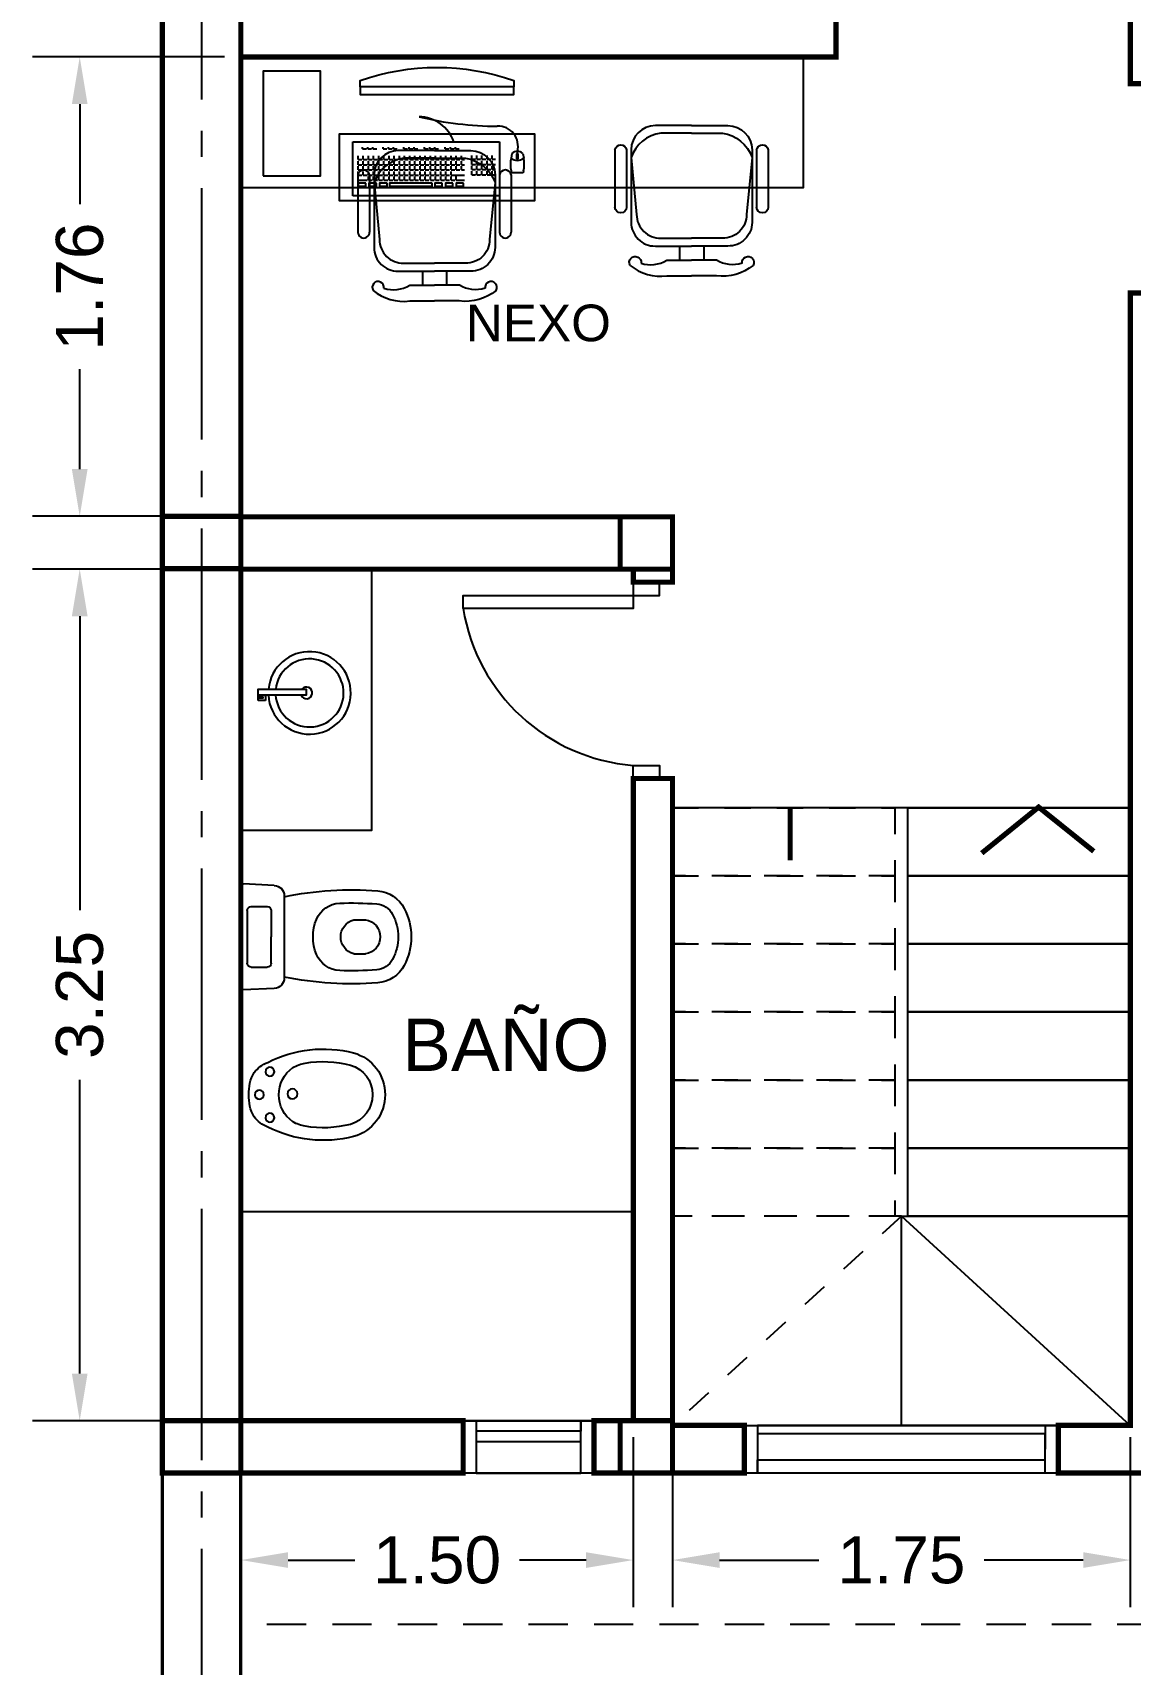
# Model space of a CAD drawing. Header units: millimetres. Extents: x -13913 to 5993, y 1496 to 3225.
# Drawn here: x 3006.75 to 3010.95, y 1663.08 to 1669.31 of the extents above; entities that cross this region are included whole.
import ezdxf

# ---------------------------------------------------------------- set-up
doc = ezdxf.new("R2010")
doc.units = ezdxf.units.MM
doc.header["$PDMODE"] = 35
for name, pattern in [('ACAD_ISO04W100', [30, 24, -3, 0, -3]), ('CONTINUA', [200, 100, 100]), ('DASHED', [0.75, 0.5, -0.25])]:
    doc.linetypes.add(name, pattern=pattern)
doc.layers.get('Defpoints').update_dxf_attribs({"color": 230})
for name, color, linetype in [('EJES', 8, 'Continuous'), ('P1-CARPINTERIAS', 7, 'Continuous'), ('P1-COTAS', 7, 'Continuous'), ('P1-MUEBLES', 7, 'Continuous'), ('P1-MUROS', 7, 'Continuous'), ('P1-PROYECCION', 7, 'Continuous'), ('P1-SANITARIOS', 7, 'Continuous'), ('P1-TEXTOS', 7, 'Continuous')]:
    doc.layers.add(name, color=color, linetype=linetype)
doc.styles.add('Arial02.5', font='arial.ttf', dxfattribs={"width": 0.8, "height": 0.025})
doc.styles.get("Standard").update_dxf_attribs({"font": 'arial.ttf'})
doc.dimstyles.get("Standard").update_dxf_attribs({"dimtxt": 0.18, "dimasz": 0.18, "dimexe": 0.18, "dimexo": 0.0625, "dimgap": 0.09, "dimtad": 0, "dimtih": 1, "dimtoh": 1, "dimzin": 0, "dimdsep": 46, "dimtxsty": 'Standard', "dimcen": 0.09, "dimadec": 0, "dimazin": 0, "dimtfac": 1, "dimtofl": 0, "dimtmove": 0, "dimatfit": 3, "dimfxl": 1, "dimtolj": 1, "dimtzin": 0, "dimarcsym": 0})

# ---------------------------------------------------------------- blocks, each defined once
blk = doc.blocks.new('A$C699B31DF')
at = {"color": 0}
for p, q in [((0.5231829304807434, 0.3988549510329449), (0.6416358571768797, 0.404239174973327)), ((0.6499991101009073, 0.3962474346433282), (0.6499991101009073, 0.007991616023446113)), ((0.4849992751010177, 0.3588962493831787), (0.4849992751010177, 0.04534280128427781)), ((0.6114749993330406, 0.318134688200189), (0.5499104958189491, 0.318134688200189)), ((0.2195786798197332, 0.2669680906080885), (0.1743981431659449, 0.2669680906080885)), ((0.5348190914064617, 0.3030432837879289), (0.5348190914064617, 0.2021195253332735)), ((0.6265664037455281, 0.3030432837877015), (0.6265664037455281, 0.1011957668793002)), ((0.5348190914064617, 0.1011957668793002), (0.5348190914064617, 0.2021195253332735)), ((0.2195786798197332, 0.1372709600586859), (0.1743981431659449, 0.1372709600586859)), ((0.6114749993330406, 0.08610436246681274), (0.5499104958189491, 0.08610436246681274)), ((0.5231829304807434, 0.005384099634511585), (0.6416358571768797, -1.243065526068676e-07))]:
    blk.add_line(p, q, dxfattribs=at)
for centre, radius, start, end in [((0.1375493564187309, 0.2532402826966518), 0.124999875, 94.49281234695985, 152.4142512385718), ((0.2275675885994133, -0.892387194597859), 1.274158523253976, 78.34368984010324, 94.49281234695985), ((0.5249992351009496, 0.3588962493831787), 0.03999995999999999, 92.60256220251696, 180), ((0.6419991181010118, 0.3962474346433282), 0.007999992, 0, 92.60256220251696), ((0.1375493564187309, 0.2532402826966518), 0.074999925, 94.49281234695985, 152.4142512385718), ((0.2275675885994133, -0.892387194597859), 1.224158573253976, 87.85750542334095, 94.49281234695985), ((0.2685542589647412, 0.2298629071024152), 0.1011656232329548, 22.76794212124101, 87.29275038598271), ((0.5499104958189491, 0.3030432837879289), 0.01509140441244144, 90, 180), ((0.6114749993330406, 0.3030432837877015), 0.01509140441244144, 0, 90), ((0.2353936139129473, 0.2021195253332735), 0.2353938538121369, 152.4142512385949, 207.5857487614051), ((0.2353936139129473, 0.2021195253332735), 0.1853939038119012, 152.4142512385718, 207.5857487614282), ((0.1836702442860769, 0.2021195253332735), 0.06550807795523232, 98.13704675949771, 261.8629532405023), ((0.2022930510079277, 0.2021195253332735), 0.06711281086055336, 284.9253773383625, 75.07462266163745), ((0.2016172329731489, 0.2021195253332735), 0.1736238863346479, 337.3386471632541, 22.66135283674592), ((0.2685542589647412, 0.1743761435645865), 0.1011656232329548, 272.7072496140173, 337.232057878759), ((0.1375493564187309, 0.1509987679708047), 0.124999875, 207.5857487614282, 265.5071876530401), ((0.1375493564187309, 0.1509987679708047), 0.074999925, 207.5857487614282, 265.5071876530401), ((0.2275675885994133, 1.296626245265315), 1.224158573253976, 265.5071876530401, 272.142494576659), ((0.5499104958189491, 0.1011957668793002), 0.01509140441244144, 180, 270), ((0.6114749993330406, 0.1011957668793002), 0.01509140441244144, 270, 0), ((0.2275675885994133, 1.296626245265315), 1.274158523253976, 265.5071876530401, 281.6563101598967), ((0.5249992351009496, 0.04534280128427781), 0.03999995999999999, 180, 267.3974377974831), ((0.6419991181010118, 0.007991616023446113), 0.007999992, 267.3974377974831, 0)]:
    blk.add_arc(centre, radius, start, end, dxfattribs=at)
blk = doc.blocks.new('A$C9e56f727')
at = {"color": 0}
for p, q in [((0.3012229831451805, 0.06868654988284106), (0.312303137418894, 0.08470504676984092)), ((0.324080900079025, 0.05287550045750322), (0.3012229831451805, 0.06868654988284106)), ((0.312303137418894, 0.08470504676984092), (0.335172913333281, 0.06888579436963482)), ((0.335172913333281, 0.06888579436963482), (0.324080900079025, 0.05287550045750322))]:
    blk.add_line(p, q, dxfattribs=at)
for points in [[(0.324080900079025, 0.05287550045750322), (0.3108536463946621, 0.03378318472732644), (0.1599600647664374, 0.138157782115286), (0.1731873184512551, 0.1572500978454627)], [(0.3303802301893484, 0.06237215728128831), (0.3279768353454529, 0.05890307940012462), (0.3138334204622879, 0.06870170934439557), (0.3162368153066382, 0.07217078722555925)]]:
    blk.add_lwpolyline(points, close=True, dxfattribs=at)
for centre, radius, start, end in [((0.1576439598838988, 0.1576439598838988), 0.1576439598839774, 328.425509931754, 319.9744832418706), ((0.1577176676541967, 0.1576585555860675), 0.1301275319535387, 329.0575585478952, 318.8141038887324), ((0.1673526593071983, 0.1506418241312986), 0.02244662317999803, 348.2819895439939, 285.1804869044649)]:
    blk.add_arc(centre, radius, start, end, dxfattribs=at)
blk = doc.blocks.new('A$Cc807aeb1')
at = {"color": 0}
for centre, radius in [((0.08640022000508907, 0.4400060993045827), 0.017), ((0.1744002200052819, 0.4800060993045463), 0.017), ((0.2624002200054747, 0.4400060993045827), 0.017), ((0.1712408305584177, 0.353690291617113), 0.01894729213688606)]:
    blk.add_circle(centre, radius, dxfattribs=at)
for centre, radius, start, end in [((0.1684697646032873, 0.4001243890127171), 0.1272076627110892, 128.1192821237274, 157.7022820800198), ((0.1645860380604063, 0.3718727762336584), 0.1484580734459144, 86.2095589188298, 120.184049312805), ((0.1842144019506122, 0.3718727762336584), 0.1484580734459144, 59.81595068719498, 93.79044108117019), ((0.1803306754077312, 0.4001243890127171), 0.1272076627110892, 22.29771791998024, 51.88071787627261), ((0.4712335708445607, 0.235610458442352), 0.4712335708444343, 153.1577179717492, 194.2009135201477), ((-0.122433130833997, 0.235610458442352), 0.4712335708444343, 345.7990864798523, 26.84228202825083), ((0.1744002200052819, 0.2793436612569167), 0.1267021462642712, 90, 144.9120287821523), ((0.1744002200052819, 0.2793436612569167), 0.1267021462642712, 35.08797121784769, 90), ((0.1997262118034087, 0.2790568852537945), 0.1482839223601861, 150.4551894833662, 170.0090975418692), ((0.1490742282076098, 0.2790568852537945), 0.1482839223601861, 9.990902458130774, 29.54481051663381), ((0.4712335708445607, 0.235610458442352), 0.4232335708444344, 170.5934899977578, 194.2009135201477), ((-0.122433130833997, 0.235610458442352), 0.4232335708444344, 345.7990864798523, 9.406510002242223), ((0.1729824474991801, 0.1647824026297258), 0.1167824026296594, 196.4302177297738, 270.492973654224), ((0.1758179925113836, 0.1647824026297258), 0.1167824026296594, 269.507026345776, 343.5697822702261), ((0.1729824474991801, 0.1647824026297258), 0.1647824026296594, 195.7672310540785, 270.492973654224), ((0.1758179925113836, 0.1647824026297258), 0.1647824026296594, 269.507026345776, 344.2327689459214)]:
    blk.add_arc(centre, radius, start, end, dxfattribs=at)
blk = doc.blocks.new('A$C152fcc00')
at = {"color": 0}
for p, q in [((0.1073397765285335, 0.6810175139166859), (0.3621526669594459, 0.6810175139166859)), ((0.1073397765285335, 0.6292489304237279), (0.3621526669594459, 0.6292489304237279)), ((0.5350463102804497, 0.3942282660341334), (0.5980645430390723, 0.3942282660341334)), ((0.5350463102804497, 0.2867892478884642), (0.5980645430390723, 0.2867892478884642)), ((0.1073397765285335, 0.0517685834988697), (0.3621526669594459, 0.0517685834988697)), ((0.1073397765285335, 5.911715561524034e-12), (0.3621526669594459, 5.911715561524034e-12))]:
    blk.add_line(p, q, dxfattribs=at)
for points in [[(0, 0.3405087569612988), (0, 0.5016672841506988, -0.414213562373095), (0.1074390181456693, 0.6091063022818162), (0.4297560725244693, 0.6091063022818162, -0.418376194748687), (0.5350463102804497, 0.5016672841506988), (0.5350463102804497, 0.3405087569612988)], [(0.03378302627243102, 0.3405087569612988), (0.03378302627243102, 0.4775621125795624, -0.2802796934905701), (0.1412220444181003, 0.6091063022818162), (0.3947097622440197, 0.5850011307106797, -0.4183761947486869), (0.5, 0.4775621125795624), (0.5, 0.3405087569612988)], [(0.6207340311666485, 0.6138308039139702, -0.2070656746415199), (0.6675507334293798, 0.4504383041116853), (0.6675507334293798, 0.3405087569612988)], [(0.610978308133781, 0.5651019176643786, -0.214578381300561), (0.5980645430390723, 0.4508804365091237), (0.5980645430390723, 0.3405087569612988)], [(0, 0.3405087569612988), (0, 0.1793502297718987, 0.414213562373095), (0.1074390181456693, 0.07191121162622949), (0.4297560725244693, 0.07191121162622949, 0.418376194748687), (0.5350463102804497, 0.1793502297718987), (0.5350463102804497, 0.3405087569612988)], [(0.03378302627243102, 0.3405087569612988), (0.03378302627243102, 0.2034554013430352, 0.2802796934905701), (0.1412220444181003, 0.07191121162622949), (0.3947097622440197, 0.09601638321191786, 0.4183761947486869), (0.5, 0.2034554013430352), (0.5, 0.3405087569612988)], [(0.610978308133781, 0.115915596258219, 0.214578381300561), (0.5980645430390723, 0.2301370774134739), (0.5980645430390723, 0.3405087569612988)], [(0.6207340311666485, 0.06718671000862741, 0.2070656746415199), (0.6675507334293798, 0.2305792098109123), (0.6675507334293798, 0.3405087569612988)]]:
    blk.add_lwpolyline(points, format="xyb", dxfattribs=at)
for centre, radius, start, end in [((0.1120649682707153, 0.6551010976313592), 0.02628044874733444, 100.5780631406186, 259.6419622348807), ((0.3621526669594459, 0.6551332221774828), 0.02588429174520612, 270, 90), ((0.6075352432089858, 0.5911322444212601), 0.02625704870651575, 59.82279938518214, 277.5348476443303), ((0.6075352432089858, 0.08988526950133746), 0.02625704870651575, 82.4651523556697, 300.1772006148179), ((0.112164209887851, 0.02583383110186332), 0.02628044874733444, 100.3580377651193, 259.4219368593814), ((0.3621526669594459, 0.02588429174511475), 0.02588429174520612, 270, 90)]:
    blk.add_arc(centre, radius, start, end, dxfattribs=at)
blk = doc.blocks.new('Pc')
at = {"color": 0}
blk.add_lwpolyline([(0.4601586428907467, 8.856521055684425), (0.4601586428907467, 9.657571814786934, -0.1704191629367578), (20.380158642889, 9.657571814786934), (20.380158642889, 8.856521055677149), (0.4601586428907467, 8.856521055677149), (0.4601586428907467, 7.868622573878383), (20.380158642889, 7.868622573878383), (20.380158642889, 8.856521055677149)], format="xyb", dxfattribs=at)
blk = doc.blocks.new('keyboard')
for p, q in [((0, 6.973000000000027), (18.96000000000033, 6.973000000000027)), ((0, 0), (0, 6.973000000000027)), ((18.96000000000033, 6.973000000000027), (18.96000000000033, 0)), ((0.6682500000000005, 4.677750000000003), (0.6682500000000005, 5.16375)), ((0.6682500000000005, 4.677750000000003), (1.15424999999999, 4.677750000000003)), ((0.6682500000000005, 4.009500000000003), (0.6682500000000005, 4.4955)), ((1.249074152259425, 6.076887861048704), (1.249074152259425, 6.283430762740586)), ((1.249074152259425, 6.076887861048704), (1.735074152259415, 6.076887861048704)), ((1.336500000000001, 4.677750000000003), (1.336500000000001, 5.16375)), ((1.336500000000001, 4.677750000000003), (1.822499999999991, 4.677750000000003)), ((1.336500000000001, 4.009500000000003), (1.336500000000001, 4.4955)), ((1.917324152259425, 6.076887861048704), (1.917324152259425, 6.283430762740586)), ((1.917324152259425, 6.076887861048704), (2.403324152259415, 6.076887861048704)), ((2.004750000000001, 4.677750000000003), (2.004750000000001, 5.16375)), ((2.004750000000001, 4.677750000000003), (2.490749999999991, 4.677750000000003)), ((2.004750000000001, 4.009500000000003), (2.004750000000001, 4.4955)), ((2.585574152259426, 6.076887861048704), (2.585574152259426, 6.283430762740586)), ((2.585574152259426, 6.076887861048704), (3.071574152259416, 6.076887861048704)), ((2.673000000000002, 4.677750000000003), (2.673000000000002, 5.16375)), ((2.673000000000002, 4.677750000000003), (3.158999999999992, 4.677750000000003)), ((2.673000000000002, 4.009500000000003), (2.673000000000002, 4.4955)), ((3.341250000000002, 4.677750000000003), (3.341250000000002, 5.16375)), ((3.341250000000002, 4.677750000000003), (3.827249999999992, 4.677750000000003)), ((3.341250000000002, 4.009500000000003), (3.341250000000002, 4.4955)), ((3.922074152259427, 6.076887861048704), (3.922074152259427, 6.283430762740586)), ((3.922074152259427, 6.076887861048704), (4.408074152259417, 6.076887861048704)), ((4.009500000000003, 4.677750000000003), (4.009500000000003, 5.16375)), ((4.009500000000003, 4.677750000000003), (4.495499999999993, 4.677750000000003)), ((4.009500000000003, 4.009500000000003), (4.009500000000003, 4.4955)), ((4.590324152259427, 6.076887861048704), (4.590324152259427, 6.283430762740586)), ((4.590324152259427, 6.076887861048704), (5.076324152259417, 6.076887861048704)), ((4.677750000000003, 4.677750000000003), (4.677750000000003, 5.16375)), ((4.677750000000003, 4.677750000000003), (5.163749999999993, 4.677750000000003)), ((4.677750000000003, 4.009500000000003), (4.677750000000003, 4.4955)), ((5.258574152259428, 6.076887861048704), (5.258574152259428, 6.283430762740586)), ((5.258574152259428, 6.076887861048704), (5.744574152259418, 6.076887861048704)), ((5.346000000000004, 4.677750000000003), (5.346000000000004, 5.16375)), ((5.346000000000004, 4.677750000000003), (5.831999999999994, 4.677750000000003)), ((5.346000000000004, 4.009500000000003), (5.346000000000004, 4.4955)), ((6.014250000000004, 4.677750000000003), (6.014250000000004, 5.16375)), ((6.014250000000004, 4.677750000000003), (6.500249999999994, 4.677750000000003)), ((6.014250000000004, 4.009500000000003), (6.014250000000004, 4.4955)), ((6.595074152259429, 6.076887861048704), (6.595074152259429, 6.283430762740586)), ((6.595074152259429, 6.076887861048704), (7.081074152259418, 6.076887861048704)), ((6.682500000000005, 4.677750000000003), (6.682500000000005, 5.16375)), ((6.682500000000005, 4.677750000000003), (7.168499999999995, 4.677750000000003)), ((6.682500000000005, 4.009500000000003), (6.682500000000005, 4.4955)), ((7.263324152259429, 6.076887861048704), (7.263324152259429, 6.283430762740586)), ((7.263324152259429, 6.076887861048704), (7.749324152259419, 6.076887861048704)), ((7.350750000000005, 4.677750000000003), (7.350750000000005, 5.16375)), ((7.350750000000005, 4.677750000000003), (7.836749999999995, 4.677750000000003)), ((7.350750000000005, 4.009500000000003), (7.350750000000005, 4.4955)), ((7.931574152259429, 6.076887861048704), (7.931574152259429, 6.283430762740586)), ((7.931574152259429, 6.076887861048704), (8.41757415225942, 6.076887861048704)), ((8.019000000000005, 4.677750000000003), (8.019000000000005, 5.16375)), ((8.019000000000005, 4.677750000000003), (8.504999999999995, 4.677750000000003)), ((8.019000000000005, 4.009500000000003), (8.019000000000005, 4.4955)), ((8.687250000000006, 4.677750000000003), (8.687250000000006, 5.16375)), ((8.687250000000006, 4.677750000000003), (9.173249999999996, 4.677750000000003)), ((8.687250000000006, 4.009500000000003), (8.687250000000006, 4.4955)), ((9.26807415225943, 6.076887861048704), (9.26807415225943, 6.283430762740586)), ((9.26807415225943, 6.076887861048704), (9.75407415225942, 6.076887861048704)), ((9.355500000000006, 4.677750000000003), (9.355500000000006, 5.16375)), ((9.355500000000006, 4.677750000000003), (9.841499999999996, 4.677750000000003)), ((9.355500000000006, 4.009500000000003), (9.355500000000006, 4.4955)), ((9.93632415225943, 6.076887861048704), (9.93632415225943, 6.283430762740586)), ((9.93632415225943, 6.076887861048704), (10.42232415225942, 6.076887861048704)), ((10.02375000000001, 4.677750000000003), (10.02375000000001, 5.16375)), ((10.02375000000001, 4.677750000000003), (10.50975, 4.677750000000003)), ((10.02375000000001, 4.009500000000003), (10.02375000000001, 4.4955)), ((10.60457415225943, 6.076887861048704), (10.60457415225943, 6.283430762740586)), ((10.60457415225943, 6.076887861048704), (11.09057415225942, 6.076887861048704)), ((10.69200000000001, 4.677750000000003), (10.69200000000001, 5.16375)), ((10.69200000000001, 4.677750000000003), (11.178, 4.677750000000003)), ((10.69200000000001, 4.009500000000003), (10.69200000000001, 4.4955)), ((11.36025000000001, 4.677750000000003), (11.36025000000001, 5.16375)), ((11.36025000000001, 4.677750000000003), (11.84625, 4.677750000000003)), ((11.36025000000001, 4.009500000000003), (11.36025000000001, 4.4955)), ((11.94107415225943, 6.076887861048704), (11.94107415225943, 6.283430762740586)), ((11.94107415225943, 6.076887861048704), (12.42707415225942, 6.076887861048704)), ((12.02850000000001, 4.677750000000003), (12.02850000000001, 5.16375)), ((12.02850000000001, 4.677750000000003), (12.5145, 4.677750000000003)), ((12.02850000000001, 4.009500000000003), (12.02850000000001, 4.4955)), ((12.60932415225943, 6.076887861048704), (12.60932415225943, 6.283430762740586)), ((12.60932415225943, 6.076887861048704), (13.09532415225942, 6.076887861048704)), ((12.69675000000001, 4.677750000000003), (12.69675000000001, 5.16375)), ((12.69675000000001, 4.677750000000003), (13.18275, 4.677750000000003)), ((12.69675000000001, 4.009500000000003), (12.69675000000001, 4.4955)), ((13.27757415225943, 6.076887861048696), (13.27757415225943, 6.283430762740579)), ((13.27757415225943, 6.076887861048704), (13.76357415225942, 6.076887861048704)), ((13.36500000000001, 4.677750000000003), (13.36500000000001, 5.16375)), ((13.36500000000001, 4.677750000000003), (13.851, 4.677750000000003)), ((13.36500000000001, 4.009500000000003), (13.36500000000001, 4.4955)), ((14.03325000000001, 4.677750000000003), (14.03325000000001, 5.16375)), ((14.03325000000001, 4.677750000000003), (14.43916274493438, 4.677750000000003)), ((14.03325000000001, 4.009500000000003), (14.03325000000001, 4.4955)), ((15.36975000000001, 4.722595632432807), (15.36975000000001, 5.208595632432804)), ((15.36975, 4.722595632432814), (15.85575, 4.722595632432814)), ((15.36975000000001, 4.054345632432813), (15.36975000000001, 4.54034563243281)), ((16.03800000000001, 4.722595632432807), (16.03800000000001, 5.208595632432804)), ((16.038, 4.722595632432814), (16.524, 4.722595632432814)), ((16.03800000000001, 4.054345632432813), (16.03800000000001, 4.54034563243281)), ((16.70625000000001, 4.722595632432807), (16.70625000000001, 5.208595632432804)), ((16.70625, 4.722595632432814), (17.19225, 4.722595632432814)), ((16.70625000000001, 4.054345632432813), (16.70625000000001, 4.54034563243281)), ((17.37450000000001, 4.722595632432807), (17.37450000000001, 5.208595632432804)), ((17.3745, 4.722595632432814), (17.8605, 4.722595632432814)), ((17.37450000000001, 4.054345632432813), (17.37450000000001, 4.54034563243281)), ((18.04275, 4.722595632432807), (18.04275, 5.208595632432804)), ((18.04275, 4.722595632432814), (18.46944016112479, 4.722595632432814)), ((18.04275, 4.054345632432813), (18.04275, 4.54034563243281)), ((0.6682500000000005, 4.009500000000003), (1.15424999999999, 4.009500000000003)), ((0.6682500000000005, 3.341250000000002), (0.6682500000000005, 3.827249999999999)), ((0.6682500000000005, 3.341250000000002), (1.15424999999999, 3.341250000000002)), ((0.6682500000000005, 2.673000000000002), (0.6682500000000005, 3.158999999999999)), ((0.6682500000000005, 2.673000000000002), (1.15424999999999, 2.673000000000002)), ((0.6682500000000005, 2.004750000000001), (0.6682500000000005, 2.490749999999998)), ((1.336500000000001, 4.009500000000003), (1.822499999999991, 4.009500000000003)), ((1.336500000000001, 3.341250000000002), (1.336500000000001, 3.827249999999999)), ((1.336500000000001, 3.341250000000002), (1.822499999999991, 3.341250000000002)), ((1.336500000000001, 2.673000000000002), (1.336500000000001, 3.158999999999999)), ((1.336500000000001, 2.673000000000002), (1.822499999999991, 2.673000000000002)), ((2.004750000000001, 4.009500000000003), (2.490749999999991, 4.009500000000003)), ((2.004750000000001, 3.341250000000002), (2.004750000000001, 3.827249999999999)), ((2.004750000000001, 3.341250000000002), (2.490749999999991, 3.341250000000002)), ((2.004750000000001, 2.673000000000002), (2.004750000000001, 3.158999999999999)), ((2.004750000000001, 2.673000000000002), (2.490749999999991, 2.673000000000002)), ((2.004750000000001, 2.004750000000001), (2.004750000000001, 2.490749999999998)), ((2.673000000000002, 4.009500000000003), (3.158999999999992, 4.009500000000003)), ((2.673000000000002, 3.341250000000002), (2.673000000000002, 3.827249999999999)), ((2.673000000000002, 3.341250000000002), (3.158999999999992, 3.341250000000002)), ((2.673000000000002, 2.673000000000002), (2.673000000000002, 3.158999999999999)), ((2.673000000000002, 2.673000000000002), (3.158999999999992, 2.673000000000002)), ((2.673000000000002, 2.004750000000001), (2.673000000000002, 2.490749999999998)), ((3.341250000000002, 4.009500000000003), (3.827249999999992, 4.009500000000003)), ((3.341250000000002, 3.341250000000002), (3.341250000000002, 3.827249999999999)), ((3.341250000000002, 3.341250000000002), (3.827249999999992, 3.341250000000002)), ((3.341250000000002, 2.673000000000002), (3.341250000000002, 3.158999999999999)), ((3.341250000000002, 2.673000000000002), (3.827249999999992, 2.673000000000002)), ((3.341250000000002, 2.004750000000001), (3.341250000000002, 2.490749999999998)), ((4.009500000000003, 4.009500000000003), (4.495499999999993, 4.009500000000003)), ((4.009500000000003, 3.341250000000002), (4.009500000000003, 3.827249999999999)), ((4.009500000000003, 3.341250000000002), (4.495499999999993, 3.341250000000002)), ((4.009500000000003, 2.673000000000002), (4.009500000000003, 3.158999999999999)), ((4.009500000000003, 2.673000000000002), (4.495499999999993, 2.673000000000002)), ((4.009500000000003, 2.004750000000001), (4.009500000000003, 2.490749999999998)), ((4.677750000000003, 4.009500000000003), (5.163749999999993, 4.009500000000003)), ((4.677750000000003, 3.341250000000002), (4.677750000000003, 3.827249999999999)), ((4.677750000000003, 3.341250000000002), (5.163749999999993, 3.341250000000002)), ((4.677750000000003, 2.673000000000002), (4.677750000000003, 3.158999999999999)), ((4.677750000000003, 2.673000000000002), (5.163749999999993, 2.673000000000002)), ((4.677750000000003, 2.004750000000001), (4.677750000000003, 2.490749999999998)), ((5.346000000000004, 4.009500000000003), (5.831999999999994, 4.009500000000003)), ((5.346000000000004, 3.341250000000002), (5.346000000000004, 3.827249999999999)), ((5.346000000000004, 3.341250000000002), (5.831999999999994, 3.341250000000002)), ((5.346000000000004, 2.673000000000002), (5.346000000000004, 3.158999999999999)), ((5.346000000000004, 2.673000000000002), (5.831999999999994, 2.673000000000002)), ((5.346000000000004, 2.004750000000001), (5.346000000000004, 2.490749999999998)), ((6.014250000000004, 4.009500000000003), (6.500249999999994, 4.009500000000003)), ((6.014250000000004, 3.341250000000002), (6.014250000000004, 3.827249999999999)), ((6.014250000000004, 3.341250000000002), (6.500249999999994, 3.341250000000002)), ((6.014250000000004, 2.673000000000002), (6.014250000000004, 3.158999999999999)), ((6.014250000000004, 2.673000000000002), (6.500249999999994, 2.673000000000002)), ((6.014250000000004, 2.004750000000001), (6.014250000000004, 2.490749999999998)), ((6.682500000000005, 4.009500000000003), (7.168499999999995, 4.009500000000003)), ((6.682500000000005, 3.341250000000002), (6.682500000000005, 3.827249999999999)), ((6.682500000000005, 3.341250000000002), (7.168499999999995, 3.341250000000002)), ((6.682500000000005, 2.673000000000002), (6.682500000000005, 3.158999999999999)), ((6.682500000000005, 2.673000000000002), (7.168499999999995, 2.673000000000002)), ((6.682500000000005, 2.004750000000001), (6.682500000000005, 2.490749999999998)), ((7.350750000000005, 4.009500000000003), (7.836749999999995, 4.009500000000003)), ((7.350750000000005, 3.341250000000002), (7.350750000000005, 3.827249999999999)), ((7.350750000000005, 3.341250000000002), (7.836749999999995, 3.341250000000002)), ((7.350750000000005, 2.673000000000002), (7.350750000000005, 3.158999999999999)), ((7.350750000000005, 2.673000000000002), (7.836749999999995, 2.673000000000002)), ((7.350750000000005, 2.004750000000001), (7.350750000000005, 2.490749999999998)), ((8.019000000000005, 4.009500000000003), (8.504999999999995, 4.009500000000003)), ((8.019000000000005, 3.341250000000002), (8.019000000000005, 3.827249999999999)), ((8.019000000000005, 3.341250000000002), (8.504999999999995, 3.341250000000002)), ((8.019000000000005, 2.673000000000002), (8.019000000000005, 3.158999999999999)), ((8.019000000000005, 2.673000000000002), (8.504999999999995, 2.673000000000002)), ((8.019000000000005, 2.004750000000001), (8.019000000000005, 2.490749999999998)), ((8.687250000000006, 4.009500000000003), (9.173249999999996, 4.009500000000003)), ((8.687250000000006, 3.341250000000002), (8.687250000000006, 3.827249999999999)), ((8.687250000000006, 3.341250000000002), (9.173249999999996, 3.341250000000002)), ((8.687250000000006, 2.673000000000002), (8.687250000000006, 3.158999999999999)), ((8.687250000000006, 2.673000000000002), (9.173249999999996, 2.673000000000002)), ((8.687250000000006, 2.004750000000001), (8.687250000000006, 2.490749999999998)), ((9.355500000000006, 4.009500000000003), (9.841499999999996, 4.009500000000003)), ((9.355500000000006, 3.341250000000002), (9.355500000000006, 3.827249999999999)), ((9.355500000000006, 3.341250000000002), (9.841499999999996, 3.341250000000002)), ((9.355500000000006, 2.673000000000002), (9.355500000000006, 3.158999999999999)), ((9.355500000000006, 2.673000000000002), (9.841499999999996, 2.673000000000002)), ((9.355500000000006, 2.004750000000001), (9.355500000000006, 2.490749999999998)), ((10.02375000000001, 4.009500000000003), (10.50975, 4.009500000000003)), ((10.02375000000001, 3.341250000000002), (10.02375000000001, 3.827249999999999)), ((10.02375000000001, 3.341250000000002), (10.50975, 3.341250000000002)), ((10.02375000000001, 2.673000000000002), (10.02375000000001, 3.158999999999999)), ((10.02375000000001, 2.673000000000002), (10.50975, 2.673000000000002)), ((10.02375000000001, 2.004750000000001), (10.02375000000001, 2.490749999999998)), ((10.69200000000001, 4.009500000000003), (11.178, 4.009500000000003)), ((10.69200000000001, 3.341250000000002), (10.69200000000001, 3.827249999999999)), ((10.69200000000001, 3.341250000000002), (11.178, 3.341250000000002)), ((10.69200000000001, 2.673000000000002), (10.69200000000001, 3.158999999999999)), ((10.69200000000001, 2.673000000000002), (11.178, 2.673000000000002)), ((10.69200000000001, 2.004750000000001), (10.69200000000001, 2.490749999999998)), ((11.36025000000001, 4.009500000000003), (11.84625, 4.009500000000003)), ((11.36025000000001, 3.341250000000002), (11.36025000000001, 3.827249999999999)), ((11.36025000000001, 3.341250000000002), (11.84625, 3.341250000000002)), ((11.36025000000001, 2.673000000000002), (11.36025000000001, 3.158999999999999)), ((11.36025000000001, 2.673000000000002), (11.84625, 2.673000000000002)), ((11.36025000000001, 2.004750000000001), (11.36025000000001, 2.490749999999998)), ((12.02850000000001, 4.009500000000003), (12.5145, 4.009500000000003)), ((12.02850000000001, 3.341250000000002), (12.02850000000001, 3.827249999999999)), ((12.02850000000001, 3.341250000000002), (12.5145, 3.341250000000002)), ((12.02850000000001, 2.673000000000002), (12.02850000000001, 3.158999999999999)), ((12.02850000000001, 2.673000000000002), (12.5145, 2.673000000000002)), ((12.02850000000001, 2.004750000000001), (12.02850000000001, 2.490749999999998)), ((12.69675000000001, 4.009500000000003), (13.18275, 4.009500000000003)), ((12.69675000000001, 3.341250000000002), (12.69675000000001, 3.827249999999999)), ((12.69675000000001, 3.341250000000002), (13.18275, 3.341250000000002)), ((12.69675000000001, 2.673000000000002), (12.69675000000001, 3.158999999999999)), ((12.69675000000001, 2.673000000000002), (14.44926641504389, 2.673000000000002)), ((12.69675000000001, 2.004750000000001), (12.69675000000001, 2.490749999999998)), ((13.36500000000001, 4.009500000000003), (13.851, 4.009500000000003)), ((13.36500000000001, 3.341250000000002), (13.36500000000001, 3.827249999999999)), ((13.36500000000001, 3.341250000000002), (13.851, 3.341250000000002)), ((13.36500000000001, 2.004750000000001), (13.36500000000001, 2.490749999999998)), ((14.03325000000001, 4.009500000000003), (14.43916274493438, 4.009500000000003)), ((14.03325000000001, 3.341250000000002), (14.03325000000001, 3.827249999999999)), ((14.03325000000001, 3.341250000000002), (14.43916274493438, 3.341250000000002)), ((15.36975, 4.054345632432813), (15.85575, 4.054345632432813)), ((15.36975000000001, 3.386095632432813), (15.36975000000001, 3.87209563243281)), ((15.36975, 3.386095632432813), (15.85575, 3.386095632432813)), ((15.36975000000001, 2.718141562273445), (15.36975000000001, 3.204141562273442)), ((15.36975, 2.718141562273445), (15.85575, 2.718141562273445)), ((16.038, 4.054345632432813), (16.524, 4.054345632432813)), ((16.03800000000001, 3.386095632432813), (16.03800000000001, 3.87209563243281)), ((16.038, 3.386095632432813), (16.524, 3.386095632432813)), ((16.03800000000001, 2.718141562273445), (16.03800000000001, 3.204141562273442)), ((16.038, 2.718141562273445), (16.524, 2.718141562273445)), ((16.70625, 4.054345632432813), (17.19225, 4.054345632432813)), ((16.70625000000001, 3.386095632432813), (16.70625000000001, 3.87209563243281)), ((16.70625, 3.386095632432813), (17.19225, 3.386095632432813)), ((16.70625000000001, 2.718141562273445), (16.70625000000001, 3.204141562273442)), ((16.70625, 2.718141562273445), (17.19225, 2.718141562273445)), ((17.3745, 4.054345632432813), (17.8605, 4.054345632432813)), ((17.37450000000001, 3.386095632432813), (17.37450000000001, 3.87209563243281)), ((17.3745, 3.386095632432813), (17.8605, 3.386095632432813)), ((17.37450000000001, 2.718141562273445), (17.37450000000001, 3.204141562273442)), ((17.3745, 2.718141562273445), (17.8605, 2.718141562273445)), ((18.04275, 4.054345632432813), (18.46944016112479, 4.054345632432813)), ((18.04275, 3.386095632432813), (18.04275, 3.87209563243281)), ((18.04275, 3.386095632432813), (18.46944016112479, 3.386095632432813)), ((18.04275, 2.718141562273445), (18.04275, 3.204141562273442)), ((18.04275, 2.718141562273445), (18.46944016112479, 2.718141562273445)), ((18.96000000000033, 0), (0, 0)), ((0.6682500000000005, 2.004750000000001), (1.82480425650931, 2.004750000000001)), ((2.004750000000001, 2.004750000000001), (2.490749999999991, 2.004750000000001)), ((2.673000000000002, 2.004750000000001), (3.158999999999992, 2.004750000000001)), ((3.341250000000002, 2.004750000000001), (3.827249999999992, 2.004750000000001)), ((4.009500000000003, 2.004750000000001), (4.495499999999993, 2.004750000000001)), ((4.677750000000003, 2.004750000000001), (5.163749999999993, 2.004750000000001)), ((5.346000000000004, 2.004750000000001), (5.831999999999994, 2.004750000000001)), ((6.014250000000004, 2.004750000000001), (6.500249999999994, 2.004750000000001)), ((6.682500000000005, 2.004750000000001), (7.168499999999995, 2.004750000000001)), ((7.350750000000005, 2.004750000000001), (7.836749999999995, 2.004750000000001)), ((8.019000000000005, 2.004750000000001), (8.504999999999995, 2.004750000000001)), ((8.687250000000006, 2.004750000000001), (9.173249999999996, 2.004750000000001)), ((9.355500000000006, 2.004750000000001), (9.841499999999996, 2.004750000000001)), ((10.02375000000001, 2.004750000000001), (10.50975, 2.004750000000001)), ((10.69200000000001, 2.004750000000001), (11.178, 2.004750000000001)), ((11.36025000000001, 2.004750000000001), (11.84625, 2.004750000000001)), ((12.02850000000001, 2.004750000000001), (12.5145, 2.004750000000001)), ((12.69675000000001, 2.004750000000001), (13.18275, 2.004750000000001)), ((13.36500000000001, 2.004750000000001), (14.44977695912166, 2.004750000000001))]:
    blk.add_line(p, q)
at = {"flags": 128}
for points in [[(1.655259547902915, 1.652601331339497), (0.6962954597846647, 1.652601331339497), (0.6962954597846647, 1.234955949595246), (1.655259547902915, 1.234955949595246)], [(3.032629709898629, 1.652601331339497), (2.073665621780378, 1.652601331339497), (2.073665621780378, 1.234955949595246), (3.032629709898629, 1.234955949595246)], [(4.409999871894343, 1.652601331339497), (3.451035783776092, 1.652601331339497), (3.451035783776092, 1.234955949595246), (4.409999871894343, 1.234955949595246)], [(10.26382306037601, 1.652601331339497), (4.730022293982529, 1.652601331339497), (4.730022293982529, 1.234955949595246), (10.26382306037601, 1.234955949595246)], [(11.57184347627981, 1.652601331339497), (10.61287938816156, 1.652601331339497), (10.61287938816156, 1.234955949595246), (11.57184347627981, 1.234955949595246)], [(12.94921363827552, 1.652601331339497), (11.99024955015727, 1.652601331339497), (11.99024955015727, 1.234955949595246), (12.94921363827552, 1.234955949595246)], [(14.32658380027124, 1.652601331339497), (13.36761971215299, 1.652601331339497), (13.36761971215299, 1.234955949595246), (14.32658380027124, 1.234955949595246)]]:
    blk.add_lwpolyline(points, close=True, dxfattribs=at)
blk = doc.blocks.new('keyboard1')
at = {"color": 0}
blk.add_arc((8.486922806871007, 5.399863846912922), 4.82988748920924, 19.00851409697423, 89.14607471500167, dxfattribs=at)
blk.add_blockref('keyboard', (0, 0), dxfattribs=at)
blk = doc.blocks.new('Mouse')
at = {"color": 0}
for p, q in [((0.05343240112415515, 2.536233936683857), (-0.07126857494586147, 1.924500886103488)), ((0.6544623353838688, 2.456944751509582), (0.6544623353838688, 1.832737563614501)), ((0.8416452499659499, 2.169841157563496), (0.6544623353838688, 2.169841157563496)), ((0.8416452499659499, 2.119841157567862), (0.6544623353838688, 2.119841157567862)), ((0.7916452499630395, 2.506944751512492), (0.7044623354013311, 2.506944751512492)), ((0.7480537926749093, 2.506944751512492), (0.7480537926749093, 2.788662593782647)), ((0.8416452499659499, 1.832737563614501), (0.8416452499659499, 2.456944751509582)), ((1.442675184240215, 2.536233936683857), (1.567376160281128, 1.924500886103488)), ((-0.05872305417142343, 0.2673258645299939), (0, -7.275957614183426e-12)), ((0.7044623354013311, 1.78273756361159), (0.7916452499630395, 1.78273756361159)), ((0.7480537926749093, 1.622713155957172), (0.7480537926749093, 1.78273756361159)), ((1.554830639521242, 0.2673258645299939), (1.496107585364371, -7.275957614183426e-12)), ((1.496107585364371, -7.275957614183426e-12), (0, -7.275957614183426e-12))]:
    blk.add_line(p, q, dxfattribs=at)
for centre, radius, start, end in [((-1.679302485645167, 50.00134043752041), 43.95008158104136, 256.4528506217792, 269.787277796303), ((-1.737873888705508, 3.474803332792362), 2.578880677890735, 344.5699659849409, 92.3246081700308), ((0.7480537926749093, 1.706734910076193), 1.081927683701851, 50.05723816113001, 129.94276183887), ((0.7044623354013311, 2.456944751509582), 0.05000000000000001, 90, 180), ((0.7916452499630395, 2.456944751509582), 0.05000000000000001, 0, 90), ((3.848126443685032, 1.125537377563887), 4, 168.4781933536539, 192.3892969853878), ((0.7480537926749093, 2.971867116226349), 1.349153960272464, 232.3779179636768, 307.6220820363232), ((0.7044623354013311, 1.832737563614501), 0.05000000000000001, 180, 270), ((0.7916452499630395, 1.832737563614501), 0.05000000000000001, 270, 0), ((-2.352018858335214, 1.125537377563887), 4, 347.6107030146069, 11.52180664634607)]:
    blk.add_arc(centre, radius, start, end, dxfattribs=at)
blk = doc.blocks.new('*D92')
at = {"layer": 'Defpoints', "color": 0, "transparency": 16777216}
for p in [(3007.550341805233, 1669.219768887219), (3006.93430076291, 1667.464276506345), (3007.550341805233, 1667.464276506345)]:
    blk.add_point(p, dxfattribs=at)
at = {"layer": 'P1-COTAS', "color": 0, "lineweight": -2, "transparency": 16777216}
for p, q in [((3007.487841805233, 1669.219768887219), (3006.75430076291, 1669.219768887219)), ((3006.93430076291, 1669.039768887219), (3006.93430076291, 1668.657268262948)), ((3006.93430076291, 1667.644276506345), (3006.93430076291, 1668.026777130616)), ((3007.487841805233, 1667.464276506345), (3006.75430076291, 1667.464276506345))]:
    blk.add_line(p, q, dxfattribs=at)
at = {"layer": 'P1-COTAS', "color": 0, "transparency": 16777216}
for points in [[(3006.904300762909, 1669.039768887219), (3006.96430076291, 1669.039768887219), (3006.93430076291, 1669.219768887219)], [(3006.904300762909, 1667.644276506345), (3006.96430076291, 1667.644276506345), (3006.93430076291, 1667.464276506345)]]:
    blk.add_solid(points, dxfattribs=at)
at = {"layer": 'P1-COTAS', "color": 0, "transparency": 16777216, "insert": (3006.93430076291, 1668.342022696781), "char_height": 0.18, "attachment_point": 5, "rotation": 90}
blk.add_mtext('\\A1;1.76', dxfattribs=at)
blk = doc.blocks.new('*D93')
at = {"layer": 'Defpoints', "color": 0, "transparency": 16777216}
for p in [(3007.550732975583, 1667.262255106726), (3006.934300762911, 1664.007772696802), (3007.550732975583, 1664.007772696802)]:
    blk.add_point(p, dxfattribs=at)
at = {"layer": 'P1-COTAS', "color": 0, "lineweight": -2, "transparency": 16777216}
for p, q in [((3007.488232975583, 1667.262255106726), (3006.754300762911, 1667.262255106726)), ((3006.934300762911, 1667.082255106726), (3006.934300762911, 1665.95940680763)), ((3006.934300762911, 1664.187772696802), (3006.934300762911, 1665.310620995898)), ((3007.488232975583, 1664.007772696802), (3006.754300762911, 1664.007772696802))]:
    blk.add_line(p, q, dxfattribs=at)
at = {"layer": 'P1-COTAS', "color": 0, "transparency": 16777216}
for points in [[(3006.904300762911, 1667.082255106726), (3006.964300762912, 1667.082255106726), (3006.934300762911, 1667.262255106726)], [(3006.904300762911, 1664.187772696802), (3006.964300762912, 1664.187772696802), (3006.934300762911, 1664.007772696802)]]:
    blk.add_solid(points, dxfattribs=at)
at = {"layer": 'P1-COTAS', "color": 0, "transparency": 16777216, "insert": (3006.934300762911, 1665.635013901762), "char_height": 0.18, "attachment_point": 5, "rotation": 90}
blk.add_mtext('\\A1;3.25', dxfattribs=at)
blk = doc.blocks.new('*D94')
at = {"layer": 'Defpoints', "color": 0, "transparency": 16777216}
for p in [(3007.550732975582, 1664.007772696801), (3009.050067624839, 1664.007877110184), (3009.050067624839, 1663.475237069852)]:
    blk.add_point(p, dxfattribs=at)
at = {"layer": 'P1-COTAS', "color": 0, "lineweight": -2, "transparency": 16777216}
for p, q in [((3007.550732975582, 1663.945272696801), (3007.550732975582, 1663.295237069852)), ((3009.050067624839, 1663.945377110184), (3009.050067624839, 1663.295237069852)), ((3007.730732975582, 1663.475237069852), (3007.985400300211, 1663.475237069852)), ((3008.87006762484, 1663.475237069852), (3008.615400300211, 1663.475237069852))]:
    blk.add_line(p, q, dxfattribs=at)
at = {"layer": 'P1-COTAS', "color": 0, "transparency": 16777216}
for points in [[(3007.730732975582, 1663.505237069852), (3007.730732975582, 1663.445237069853), (3007.550732975582, 1663.475237069852)], [(3008.87006762484, 1663.505237069852), (3008.87006762484, 1663.445237069853), (3009.050067624839, 1663.475237069852)]]:
    blk.add_solid(points, dxfattribs=at)
at = {"layer": 'P1-COTAS', "color": 0, "transparency": 16777216, "insert": (3008.300400300211, 1663.475237069852), "char_height": 0.18, "attachment_point": 5}
blk.add_mtext('\\A1;1.50', dxfattribs=at)
blk = doc.blocks.new('*D95')
at = {"layer": 'Defpoints', "color": 0, "transparency": 16777216}
for p in [(3009.200000207584, 1664.007761253891), (3010.950001501558, 1664.007634959157), (3010.950001501558, 1663.475237069852)]:
    blk.add_point(p, dxfattribs=at)
at = {"layer": 'P1-COTAS', "color": 0, "lineweight": -2, "transparency": 16777216}
for p, q in [((3009.200000207584, 1663.945261253891), (3009.200000207584, 1663.295237069852)), ((3010.950001501558, 1663.945134959157), (3010.950001501558, 1663.295237069852)), ((3009.380000207584, 1663.475237069852), (3009.759018589905, 1663.475237069852)), ((3010.770001501558, 1663.475237069852), (3010.390983119237, 1663.475237069852))]:
    blk.add_line(p, q, dxfattribs=at)
at = {"layer": 'P1-COTAS', "color": 0, "transparency": 16777216}
for points in [[(3009.380000207584, 1663.505237069852), (3009.380000207584, 1663.445237069853), (3009.200000207584, 1663.475237069852)], [(3010.770001501558, 1663.505237069852), (3010.770001501558, 1663.445237069853), (3010.950001501558, 1663.475237069852)]]:
    blk.add_solid(points, dxfattribs=at)
at = {"layer": 'P1-COTAS', "color": 0, "transparency": 16777216, "insert": (3010.075000854571, 1663.475237069852), "char_height": 0.18, "attachment_point": 5}
blk.add_mtext('\\A1;1.75', dxfattribs=at)

msp = doc.modelspace()

# ---------------------------------------------------------------- linework, layer by layer
at = {"layer": 'EJES', "color": 18, "linetype": 'ACAD_ISO04W100', "ltscale": 0.04, "true_color": 0x000000}
msp.add_lwpolyline([(3007.399986518079, 1689.517608354398), (3007.399986518079, 1657.113587353871)], dxfattribs=at)
at = {"layer": 'P1-CARPINTERIAS', "color": 0, "linetype": 'CONTINUA'}
msp.add_lwpolyline([(3008.399985789507, 1667.11178262594), (3008.399985789507, 1667.161660701875), (3009.149986639509, 1667.161660701875), (3009.149986639509, 1667.211660762586), (3009.04998651808, 1667.211660762586), (3009.04998651808, 1667.111660641158), (3008.399985789507, 1667.11178262594, 0.3456514478971462), (3009.04998651808, 1666.512258992475), (3009.149986639509, 1666.512258992475), (3009.149986639509, 1666.46225893176), (3009.04998651808, 1666.462258931761), (3009.04998651808, 1666.512258992475)], format="xyb", dxfattribs=at)
for points in [[(3008.400000211642, 1664.007760953891), (3008.900000211642, 1664.007760953893), (3008.900000211642, 1663.807761253891), (3008.400000211643, 1663.807761253893), (3008.400000211642, 1664.007760953891), (3008.450000201522, 1664.007760953891), (3008.450000211642, 1663.807761253893), (3008.850001211642, 1663.807761253893), (3008.850001211642, 1664.007760953893), (3008.850001211642, 1663.967760953893), (3008.450000211642, 1663.967760953893), (3008.450000211642, 1663.927760953893), (3008.850001211642, 1663.927760953893)], [(3010.675000211642, 1663.807761253889), (3009.475000211642, 1663.807761253887), (3009.475000211642, 1663.989761253889), (3010.675000211642, 1663.989761253889), (3010.675000211642, 1663.807761253887), (3010.625000211642, 1663.807761253887), (3010.625303683021, 1663.989844081437), (3009.524999211642, 1663.989844081437), (3009.524999211642, 1663.807761253887), (3009.524999211642, 1663.857761203887), (3010.625000211642, 1663.857761203887), (3010.625000211642, 1663.957761003887), (3009.524999211642, 1663.957761003887)]]:
    msp.add_lwpolyline(points, dxfattribs=at)
at = {"layer": 'P1-MUEBLES'}
for points in [[(3009.700312520814, 1669.219768887218), (3007.550341805232, 1669.220583448006), (3007.550341805232, 1668.720583448006), (3009.700312520814, 1668.720575679756)], [(3007.634940141887, 1668.765282350124), (3007.854940141886, 1668.765282350124), (3007.854940141886, 1669.165282350124), (3007.634940141887, 1669.165282350124)], [(3007.925963135779, 1668.895550914037), (3007.925963135779, 1668.67073304614), (3008.674236797837, 1668.67073304614), (3008.674236797837, 1668.924875074216), (3007.925963135779, 1668.924875074216)]]:
    msp.add_lwpolyline(points, close=True, dxfattribs=at)
at = {"layer": 'P1-MUROS'}
for points, const_width in [([(3007.250000211644, 1663.80775660963), (3007.249972824474, 1673.650776504921), (3007.550000211642, 1673.650749810981), (3007.550000211642, 1663.807757444348)], 0.02), ([(3007.24998651808, 1667.464276506344), (3007.54998651808, 1667.464276506344), (3007.54998651808, 1667.264276506344), (3007.24998651808, 1667.264276506344)], 0.02), ([(3007.54998651808, 1667.464263773938), (3007.54998651808, 1667.264263773938), (3007.249986518079, 1667.264263773938), (3007.249986518079, 1667.464263773938)], 0.02), ([(3008.99998651808, 1667.462255122217), (3009.19998651808, 1667.462255122217), (3009.19998651808, 1667.262255122217), (3008.99998651808, 1667.262255122217)], 0.02), ([(3009.04998651808, 1667.212255122217), (3009.19998651808, 1667.212255122217), (3009.19998651808, 1667.262255122217), (3009.04998651808, 1667.262255122217)], 0.02), ([(3009.200000211642, 1663.807761253891), (3008.899986518079, 1663.807761253891), (3008.899986518079, 1664.007761253891), (3009.050000211642, 1664.007761253891), (3009.049986350728, 1666.46225893176), (3009.200014072559, 1666.462258931761)], 0.02), ([(3007.54998651808, 1664.007761253891), (3007.54998651808, 1663.807761253891), (3007.249986518079, 1663.807761253891), (3007.249986518079, 1664.007761253891)], 0.02), ([(3009.000000211642, 1663.807761253891), (3009.200000211642, 1663.807761253891), (3009.200000211642, 1664.007761253891), (3008.99998651808, 1664.007761253891)], 0.02), ([(3007.549575207365, 1663.807327695862), (3007.249986518079, 1663.807327695862), (3007.249986518079, 1657.807323886319), (3007.549575207365, 1657.807323886319)], 0.013)]:
    msp.add_lwpolyline(points, close=True, dxfattribs=dict(at, const_width=const_width))
at = {"layer": 'P1-MUROS', "color": 1, "const_width": 0.02}
for points in [[(3007.55033712396, 1669.384268887218), (3009.700312520815, 1669.384268887218), (3009.700312520815, 1670.53426803726), (3010.092500211641, 1670.53426803726), (3010.092500211641, 1670.409768037218), (3009.824812520815, 1670.409768037218), (3009.824812520815, 1669.219768887218), (3007.55033712396, 1669.219768887218)], [(3009.200000211643, 1663.98975669471), (3009.475000211642, 1663.98975669471), (3009.475000211642, 1663.80775893176), (3009.20000021163, 1663.80775893176)]]:
    msp.add_lwpolyline(points, dxfattribs=at)
for points in [[(3010.950312520815, 1669.472268887218), (3010.950337607608, 1669.117268887257), (3011.154500211642, 1669.117268887257), (3011.154500211642, 1669.250268887218), (3014.100000212287, 1669.250268887218), (3014.100000211642, 1669.374768887216), (3011.154500211642, 1669.374768887218), (3011.154500211642, 1669.472268887218)], [(3012.302500211641, 1665.774768887244), (3012.302500211642, 1665.592761253892), (3011.132000211641, 1665.592761253891), (3011.132000211642, 1663.807765063434), (3010.675000211642, 1663.807761253891), (3010.675000211642, 1663.989761253891), (3010.950000211642, 1663.98976125389), (3010.950312520798, 1668.317268887256), (3011.154500211642, 1668.317268887256), (3011.154500211642, 1665.77475893176)]]:
    msp.add_lwpolyline(points, close=True, dxfattribs=at)
at = {"layer": 'P1-MUROS', "const_width": 0.02}
for points in [[(3007.550732975582, 1667.262255106725), (3008.99998651808, 1667.262255122217), (3008.99998651808, 1667.462255122217), (3007.550734595423, 1667.46227037467)], [(3007.550000211642, 1663.807772696801), (3008.399986518079, 1663.807772696801), (3008.399986518079, 1664.007772696801), (3007.54998651808, 1664.007772696801)]]:
    msp.add_lwpolyline(points, dxfattribs=at)
at = {"layer": 'P1-MUROS', "linetype": 'DASHED', "ltscale": 0.2}
for points in [[(3009.199116456241, 1666.089758957526), (3009.199116456241, 1666.349758957526), (3010.050000211643, 1666.349758957526), (3010.050000211643, 1666.089758957526)], [(3009.199116456241, 1665.829758957526), (3009.199116456241, 1666.089758957526), (3010.050000211643, 1666.089758957526), (3010.050000211643, 1665.829758957526)], [(3009.199116456241, 1665.569758957526), (3009.199116456241, 1665.829758957526), (3010.050000211643, 1665.829758957526), (3010.050000211643, 1665.569758957526)], [(3009.199116456241, 1665.309758957526), (3009.199116456241, 1665.569758957526), (3010.050000211643, 1665.569758957526), (3010.050000211643, 1665.309758957526)], [(3009.199116456241, 1665.049758957526), (3009.199116456241, 1665.309758957526), (3010.050000211643, 1665.309758957526), (3010.050000211643, 1665.049758957526)], [(3009.199116456241, 1664.789758957526), (3009.199116456241, 1665.049758957526), (3010.050000211643, 1665.049758957526), (3010.050000211643, 1664.789758957526)], [(3009.200000031255, 1664.789776412596), (3009.200000211643, 1663.989758931788), (3010.075000211643, 1663.989758931788), (3010.074993239571, 1664.789768494934)]]:
    msp.add_lwpolyline(points, close=True, dxfattribs=at)
at = {"layer": 'P1-MUROS'}
msp.add_lwpolyline([(3010.950000211642, 1666.349758923379), (3009.19911645624, 1666.3497589407)], dxfattribs=at)
msp.add_lwpolyline([(3009.649703477925, 1666.351761271211, 0.02, 0.02, 0), (3009.649703477925, 1666.149568430788, 0, 0, 0), (3009.649703477927, 1664.334675071502, 0, 0, 0), (3010.602456842425, 1664.334675071502, 0, 0, 0), (3010.599556447343, 1666.352756421281, 0.02, 0.02, 0), (3010.810196891818, 1666.183819899715, 0.02, 0.02, 0), (3010.599556447343, 1666.352756421281, 0.02, 0.02, 0), (3010.382182580415, 1666.176806075741, 0.02, 0.02, 0)], format="xyseb", dxfattribs=at)
at = {"layer": 'P1-MUROS', "linetype": 'Continuous', "ltscale": 0.1}
for points in [[(3010.950033110026, 1666.349758931788), (3010.950033110026, 1666.089758931788), (3010.100000211643, 1666.089758931788), (3010.100000211643, 1666.349758931788)], [(3010.950033110026, 1666.089758931788), (3010.950033110026, 1665.829758931788), (3010.100000211643, 1665.829758931788), (3010.100000211643, 1666.089758931788)], [(3010.950033110026, 1665.829758931788), (3010.950033110026, 1665.569758931788), (3010.100000211643, 1665.569758931788), (3010.100000211643, 1665.829758931788)], [(3010.950033110026, 1665.569758931788), (3010.950033110026, 1665.309758931788), (3010.100000211643, 1665.309758931788), (3010.100000211643, 1665.569758931788)], [(3010.950033110026, 1665.309758931788), (3010.950033110026, 1665.049758931788), (3010.100000211643, 1665.049758931788), (3010.100000211643, 1665.309758931788)], [(3010.950033110026, 1665.049758931788), (3010.950033110026, 1664.789758931788), (3010.100000211643, 1664.789758931788), (3010.100000211643, 1665.049758931788)], [(3010.949993419918, 1664.789776412596), (3010.950000211602, 1663.98975893176), (3010.075000211602, 1663.98975893176), (3010.075000211602, 1664.789768494934)]]:
    msp.add_lwpolyline(points, close=True, dxfattribs=at)
at = {"layer": 'P1-MUROS'}
msp.add_lwpolyline([(3007.549967299403, 1664.007817155999), (3007.549988670634, 1664.807809955734), (3009.050011920556, 1664.80776845427), (3009.050067632907, 1664.007761254004)], close=True, dxfattribs=at)
at = {"layer": 'P1-MUROS', "linetype": 'DASHED', "ltscale": 0.2}
msp.add_lwpolyline([(3010.074996726081, 1664.789768494903), (3009.20025774152, 1663.989760578906)], dxfattribs=at)
at = {"layer": 'P1-MUROS', "linetype": 'Continuous', "ltscale": 0.1}
msp.add_lwpolyline([(3010.075000211602, 1664.789768494934), (3010.949995037435, 1663.989776412654)], dxfattribs=at)
at = {"layer": 'P1-PROYECCION', "linetype": 'DASHED', "ltscale": 0.3}
msp.add_lwpolyline([(3007.550023961845, 1674.228738088318), (3015.050023961845, 1674.228738088318), (3015.050023961845, 1663.228823886319), (3007.550732975582, 1663.228823886319)], close=True, dxfattribs=at)
at = {"layer": 'P1-SANITARIOS'}
msp.add_lwpolyline([(3008.050640214934, 1667.264375327644), (3007.551557765174, 1667.264375327644), (3007.551623088248, 1666.264322002815), (3008.050705538009, 1666.264322002815)], close=True, dxfattribs=at)

# ---------------------------------------------------------------- block references
at = {"layer": 'P1-MUEBLES'}
for name, p, xscale, yscale, zscale in [('Pc', (3007.992418117353, 1668.844195660721), 0.02952755903243088, 0.02952755903243088, 0.02952755903243088), ('keyboard1', (3007.978616157131, 1668.688974763562), 0.02952755903243087, 0.02952755903243087, 0.02952755903243087), ('Mouse', (3008.584914780603, 1668.776233257291), 0.02952755903243087, 0.02952755903243087, 0.02952755903243087)]:
    msp.add_blockref(name, p, dxfattribs=dict(at, xscale=xscale, yscale=yscale, zscale=zscale))
at = {"layer": 'P1-MUEBLES', "yscale": 0.8604487381586139, "zscale": 0.8604487381586139}
for p, xscale, rotation in [((3009.566121316346, 1668.957232219816), -0.8604487381586139, 90), ((3007.997541630617, 1668.861444980744), 0.8604487381586139, 270)]:
    msp.add_blockref('A$C152fcc00', p, dxfattribs=dict(at, xscale=xscale, rotation=rotation))
at = {"layer": 'P1-SANITARIOS', "rotation": 214.8792947054398}
msp.add_blockref('A$C9e56f727', (3007.851988954053, 1667.008657975933), dxfattribs=at)
at = {"layer": 'P1-SANITARIOS', "xscale": -1}
msp.add_blockref('A$C699B31DF', (3008.201278586822, 1665.654753844083), dxfattribs=at)
at = {"layer": 'P1-SANITARIOS', "xscale": -1, "rotation": 90}
msp.add_blockref('A$Cc807aeb1', (3008.101171770115, 1665.428121673403), dxfattribs=at)

# ---------------------------------------------------------------- texts
at = {"layer": 'P1-TEXTOS', "style": 'Arial02.5'}
for s, height, p in [('NEXO', 0.14, (3008.410624120133, 1668.133198975231)), ('BAÑO', 0.2, (3008.167132609331, 1665.34439267694))]:
    msp.add_text(s, height=height, dxfattribs=at).set_placement(p)

# ---------------------------------------------------------------- dimensions: what is measured, and where the dimension line sits
at = {"layer": 'P1-COTAS'}
for base, p1, p2, picture, middle in [((3006.93430076291, 1667.464276506345), (3007.550341805232, 1669.219768887218), (3007.550341805232, 1667.464276506344), '*D92', (3006.93430076291, 1668.342022696781)), ((3006.934300762911, 1664.007772696802), (3007.550732975582, 1667.262255106725), (3007.550732975582, 1664.007772696801), '*D93', (3006.934300762911, 1665.635013901762))]:
    dim = msp.add_linear_dim(base=base, p1=p1, p2=p2, angle=90, dimstyle='Standard', override={"dimtih": 0}, dxfattribs=at)
    dim.commit()
    dim.dimension.update_dxf_attribs({"geometry": picture, "text_midpoint": middle})
for base, p1, p2, picture, middle in [((3009.050067624839, 1663.475237069852), (3007.550732975582, 1664.007772696801), (3009.050067624839, 1664.007877110184), '*D94', (3008.300400300211, 1663.475237069852)), ((3010.950001501558, 1663.475237069852), (3009.200000207584, 1664.007761253891), (3010.950001501558, 1664.007634959157), '*D95', (3010.075000854571, 1663.475237069852))]:
    dim = msp.add_linear_dim(base=base, p1=p1, p2=p2, dimstyle='Standard', override={"dimtih": 0}, dxfattribs=at)
    dim.commit()
    dim.dimension.update_dxf_attribs({"geometry": picture, "text_midpoint": middle})

doc.saveas('drawing.dxf')
